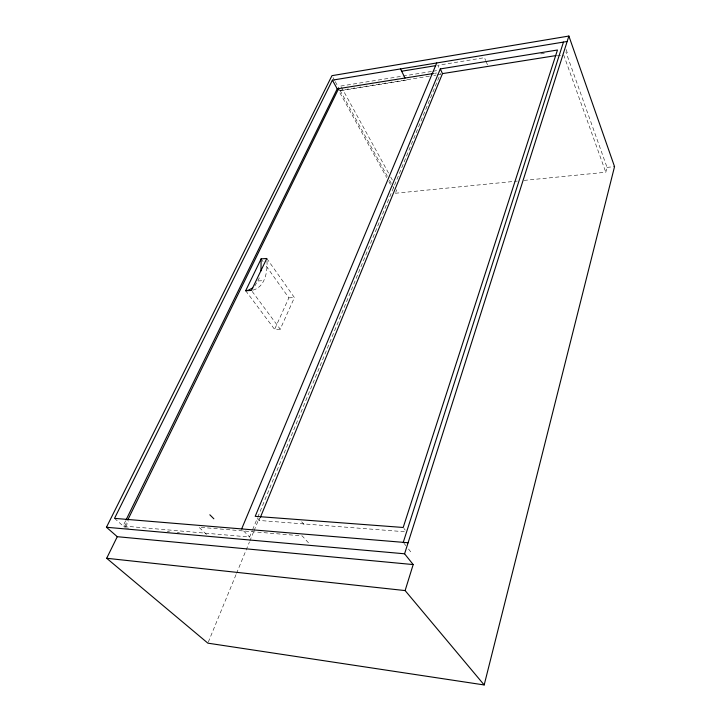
<?xml version="1.0" encoding="UTF-8"?>
<svg xmlns="http://www.w3.org/2000/svg" width="721" height="721" viewBox="0 0 721 721"><rect width="100%" height="100%" fill="white"/><g stroke="black" fill="none" stroke-linecap="round" stroke-linejoin="round"><path stroke-width="0.54" stroke-dasharray="3.6 2.7" d="M524.068 180.403L605.793 172.247L607.037 167.38L565.94 52.092M266.797 258.478L294.42 297.593L280.226 329.191L251.431 290.437C265.202 288.211 267.951 271.051 266.86 259.515M254.81 285.985L259.344 277.891M404.364 531.71L259.109 520.454L259.966 518.372M395.703 192.372L396.793 189.704M125.553 520.941L123.084 525.988L249.583 537.028L252.161 530.782M252.584 529.746L257.307 518.291M257.739 517.245L440.621 73.335M208.297 642.123L236.109 574.421M236.542 573.384L249.376 542.138M249.808 541.101L253.657 531.728M254.08 530.683L259.218 518.183M406.365 79.788L406.139 80.292L338.401 91.017M280.226 329.191L274.602 329.362L288.869 297.854L265.634 265.229M124.751 526.132L127.22 521.076M125.688 526.853L128.653 520.787M340.826 86.042L431.906 71.406M433.015 71.226L437.458 70.514M540.75 53.904L545.193 53.192M434.502 73.335L436.683 72.983M429.419 76.138L338.645 90.531L386.699 177.609M433.808 75.444L436.007 75.092M437.106 74.921L440.396 74.398M557.027 55.905L561.443 55.202M607.037 167.38L614.544 166.614M395.342 193.264L517.354 181.079M258.1 280.956L263.796 280.622M288.869 297.854L294.42 297.593M125.193 527.871L128.518 528.16M167.281 531.584L169.498 531.783M177.249 532.468L179.457 532.666M114.522 518.363L124.49 527.24M206.476 534.459L199.014 527.213L302.18 535.892L309.715 544.175M243.653 530.971L249.583 537.028M257.154 518.399L259.109 520.454M301.657 521.797L305.407 525.988M403.913 543.183L405.878 545.689M408.51 549.023L411.799 553.187M403.877 528.358L405.238 530.124M245.672 290.734L274.602 329.362M261.119 258.884L263.057 261.597M388.862 181.521L390.476 184.459M333.057 77.634L334.688 80.59M335.229 81.581L339.573 89.467M340.114 90.458L387.366 176.266M389.538 180.214L392.26 185.144M392.801 186.135L393.891 188.109M341.366 87.025L388.574 173.157M390.719 177.069L392.332 180.007M438.747 67.296L437.818 65.305L484.467 57.68L485.675 60.555M486.08 61.51L487.702 65.341M563.642 54.859L605.793 172.247M566.075 49.434L567.941 54.679"/><path stroke-width="1.08" d="M260.975 270.889L261.119 258.884L266.797 258.478L251.431 290.437L245.672 290.734L261.119 258.884M484.179 684.95L614.544 166.614L568.878 36.05L331.966 75.66L106.456 527.258L117.271 536.694L413.187 564.57L405.121 590.571L484.179 684.95L207.873 643.159L106.681 558.279L117.271 536.694M413.187 564.57L404.589 553.791L568.878 36.05M403.255 542.354L563.462 42.088M260.389 517.336L442.478 73.614L440.306 68.919L557.468 50.01L403.192 527.475L255.207 516.335L440.306 68.919M241.652 528.926L436.737 62.961M127.716 520.066L338.609 88.638M126.049 519.931L337.212 88.854L433.402 73.506M567.157 41.476L332.399 80.148L114.522 518.363L408.095 542.751M252.801 287.877L248.204 290.275L245.672 290.734M401.66 71.217L435.628 65.665M442.478 73.614L555.999 55.589M106.456 527.258L404.589 553.791M106.681 558.279L405.121 590.571M209.838 514.785L213.858 518.796M332.399 80.148L337.212 88.854M400.534 68.928L405.031 78.039"/></g></svg>
